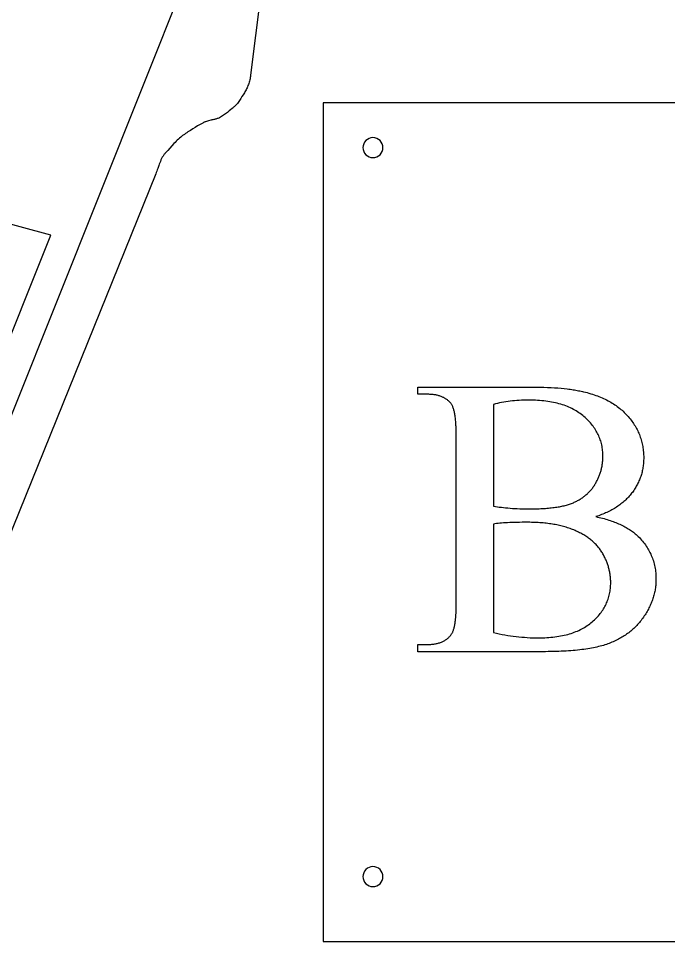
# Model space of a CAD drawing. Extents: x 0 to 152, y -19 to 71.
# Drawn here: x 64.63 to 80.9, y 0 to 23.11 of the extents above; entities that cross this region are included whole.
import ezdxf

# ---------------------------------------------------------------- set-up
doc = ezdxf.new("R2010")
doc.units = 0
doc.layers.get('0').update_dxf_attribs({"linetype": 'CONTINUOUS'})

msp = doc.modelspace()

# ---------------------------------------------------------------- linework, layer by layer
for points in [[(65.438, 17.688), (63.125, 18.312), (63.125, 31.312), (67.562, 31.312), (67.667, 31.04), (67.667, 31.04), (68.367, 31.308), (69.796, 27.572), (69.095, 27.304), (69.095, 27.304), (69.188, 27.062), (69.176, 27.035), (69.176, 27.035), (69.871, 26.757), (60.219, 2.615), (59.523, 2.893), (65.438, 17.687)], [(96, 21), (72.25, 21), (72.25, 0), (96, 0)], [(79.081, 10.637), (79.123, 10.627), (79.165, 10.618), (79.207, 10.608), (79.247, 10.597), (79.287, 10.587), (79.327, 10.576), (79.365, 10.564), (79.403, 10.553), (79.441, 10.54), (79.477, 10.528), (79.513, 10.515), (79.549, 10.502), (79.583, 10.489), (79.617, 10.475), (79.65, 10.461), (79.683, 10.446), (79.715, 10.431), (79.746, 10.416), (79.776, 10.401), (79.806, 10.385), (79.835, 10.369), (79.864, 10.352), (79.892, 10.335), (79.919, 10.318), (79.945, 10.3), (79.971, 10.283), (79.996, 10.264), (80.021, 10.246), (80.044, 10.227), (80.067, 10.207), (80.09, 10.188), (80.112, 10.168), (80.141, 10.139), (80.169, 10.111), (80.196, 10.082), (80.223, 10.052), (80.248, 10.022), (80.273, 9.992), (80.296, 9.962), (80.319, 9.931), (80.341, 9.899), (80.361, 9.867), (80.381, 9.835), (80.4, 9.803), (80.418, 9.77), (80.435, 9.736), (80.452, 9.702), (80.467, 9.668), (80.481, 9.634), (80.495, 9.599), (80.507, 9.563), (80.519, 9.528), (80.529, 9.492), (80.539, 9.455), (80.548, 9.418), (80.556, 9.381), (80.563, 9.343), (80.569, 9.305), (80.574, 9.267), (80.578, 9.228), (80.581, 9.189), (80.584, 9.149), (80.585, 9.109), (80.585, 9.069), (80.585, 9.038), (80.584, 9.007), (80.583, 8.976), (80.581, 8.946), (80.578, 8.915), (80.574, 8.885), (80.57, 8.855), (80.566, 8.824), (80.561, 8.794), (80.555, 8.764), (80.548, 8.734), (80.541, 8.704), (80.534, 8.674), (80.526, 8.645), (80.517, 8.615), (80.507, 8.585), (80.497, 8.556), (80.486, 8.527), (80.475, 8.497), (80.463, 8.468), (80.451, 8.439), (80.438, 8.41), (80.424, 8.381), (80.41, 8.352), (80.395, 8.323), (80.379, 8.294), (80.363, 8.265), (80.346, 8.237), (80.329, 8.208), (80.311, 8.18), (80.292, 8.151), (80.273, 8.123), (80.253, 8.095), (80.233, 8.068), (80.212, 8.041), (80.191, 8.014), (80.169, 7.988), (80.147, 7.962), (80.125, 7.937), (80.102, 7.912), (80.078, 7.888), (80.055, 7.865), (80.03, 7.841), (80.006, 7.819), (79.98, 7.796), (79.955, 7.774), (79.929, 7.753), (79.902, 7.732), (79.875, 7.712), (79.848, 7.692), (79.82, 7.673), (79.791, 7.654), (79.762, 7.635), (79.733, 7.617), (79.703, 7.6), (79.673, 7.583), (79.643, 7.566), (79.611, 7.55), (79.58, 7.534), (79.548, 7.519), (79.515, 7.505), (79.482, 7.491), (79.449, 7.477), (79.415, 7.464), (79.381, 7.451), (79.345, 7.438), (79.308, 7.427), (79.27, 7.415), (79.231, 7.404), (79.191, 7.393), (79.15, 7.383), (79.107, 7.373), (79.063, 7.363), (79.019, 7.354), (78.973, 7.345), (78.926, 7.337), (78.878, 7.329), (78.829, 7.322), (78.778, 7.315), (78.727, 7.308), (78.675, 7.302), (78.621, 7.296), (78.566, 7.29), (78.51, 7.285), (78.453, 7.281), (78.395, 7.276), (78.336, 7.272), (78.275, 7.269), (78.214, 7.266), (78.151, 7.263), (78.087, 7.261), (78.022, 7.259), (77.956, 7.258), (77.889, 7.257), (77.821, 7.256), (77.752, 7.256), (74.625, 7.256), (74.625, 7.437), (74.874, 7.437), (74.9, 7.437), (74.925, 7.438), (74.95, 7.439), (74.974, 7.441), (74.998, 7.443), (75.022, 7.446), (75.045, 7.449), (75.067, 7.453), (75.089, 7.458), (75.111, 7.463), (75.132, 7.468), (75.153, 7.474), (75.173, 7.48), (75.193, 7.487), (75.212, 7.495), (75.231, 7.503), (75.249, 7.511), (75.267, 7.52), (75.285, 7.53), (75.302, 7.54), (75.318, 7.55), (75.334, 7.561), (75.35, 7.573), (75.365, 7.585), (75.38, 7.598), (75.394, 7.611), (75.408, 7.625), (75.421, 7.639), (75.434, 7.653), (75.447, 7.669), (75.459, 7.684), (75.47, 7.701), (75.477, 7.712), (75.484, 7.723), (75.49, 7.736), (75.497, 7.749), (75.503, 7.763), (75.508, 7.778), (75.514, 7.794), (75.519, 7.81), (75.525, 7.827), (75.529, 7.845), (75.534, 7.864), (75.539, 7.883), (75.543, 7.903), (75.547, 7.924), (75.551, 7.946), (75.554, 7.968), (75.558, 7.991), (75.561, 8.015), (75.564, 8.04), (75.567, 8.065), (75.572, 8.118), (75.576, 8.174), (75.579, 8.233), (75.581, 8.295), (75.582, 8.36), (75.583, 8.429), (75.583, 12.708), (75.582, 12.783), (75.58, 12.855), (75.579, 12.89), (75.578, 12.923), (75.576, 12.956), (75.574, 12.988), (75.571, 13.019), (75.569, 13.049), (75.566, 13.078), (75.563, 13.106), (75.559, 13.133), (75.555, 13.16), (75.551, 13.186), (75.547, 13.21), (75.543, 13.234), (75.538, 13.257), (75.533, 13.279), (75.527, 13.3), (75.522, 13.321), (75.516, 13.34), (75.509, 13.358), (75.503, 13.376), (75.496, 13.393), (75.489, 13.409), (75.482, 13.424), (75.474, 13.438), (75.466, 13.451), (75.458, 13.463), (75.45, 13.475), (75.441, 13.485), (75.429, 13.498), (75.416, 13.511), (75.404, 13.524), (75.39, 13.535), (75.377, 13.547), (75.363, 13.558), (75.349, 13.569), (75.334, 13.579), (75.319, 13.589), (75.304, 13.598), (75.288, 13.607), (75.272, 13.616), (75.255, 13.624), (75.239, 13.632), (75.221, 13.639), (75.204, 13.646), (75.186, 13.653), (75.168, 13.659), (75.149, 13.665), (75.13, 13.67), (75.111, 13.675), (75.091, 13.679), (75.071, 13.683), (75.051, 13.687), (75.03, 13.69), (75.009, 13.692), (74.987, 13.695), (74.965, 13.697), (74.943, 13.698), (74.92, 13.699), (74.897, 13.7), (74.874, 13.7), (74.625, 13.7), (74.625, 13.881), (77.488, 13.881), (77.587, 13.88), (77.683, 13.879), (77.777, 13.877), (77.869, 13.873), (77.958, 13.869), (78.044, 13.864), (78.128, 13.858), (78.21, 13.852), (78.289, 13.844), (78.365, 13.835), (78.403, 13.83), (78.44, 13.825), (78.476, 13.82), (78.511, 13.815), (78.546, 13.809), (78.58, 13.803), (78.614, 13.797), (78.647, 13.791), (78.679, 13.785), (78.711, 13.778), (78.742, 13.771), (78.773, 13.764), (78.818, 13.752), (78.863, 13.741), (78.907, 13.728), (78.951, 13.715), (78.993, 13.702), (79.035, 13.688), (79.077, 13.674), (79.118, 13.659), (79.158, 13.643), (79.197, 13.627), (79.236, 13.611), (79.274, 13.594), (79.311, 13.576), (79.348, 13.558), (79.384, 13.539), (79.419, 13.52), (79.454, 13.5), (79.488, 13.48), (79.521, 13.459), (79.553, 13.438), (79.585, 13.416), (79.617, 13.394), (79.647, 13.371), (79.677, 13.347), (79.706, 13.323), (79.735, 13.299), (79.763, 13.274), (79.79, 13.248), (79.816, 13.222), (79.842, 13.195), (79.867, 13.168), (79.892, 13.141), (79.915, 13.113), (79.938, 13.084), (79.961, 13.056), (79.982, 13.027), (80.003, 12.998), (80.023, 12.968), (80.042, 12.939), (80.061, 12.909), (80.078, 12.879), (80.095, 12.848), (80.111, 12.817), (80.127, 12.786), (80.142, 12.755), (80.155, 12.724), (80.169, 12.692), (80.181, 12.66), (80.193, 12.628), (80.204, 12.595), (80.214, 12.562), (80.223, 12.529), (80.232, 12.496), (80.24, 12.462), (80.247, 12.429), (80.253, 12.395), (80.259, 12.36), (80.264, 12.326), (80.268, 12.291), (80.272, 12.255), (80.274, 12.22), (80.276, 12.184), (80.277, 12.148), (80.278, 12.112), (80.277, 12.081), (80.276, 12.05), (80.275, 12.02), (80.273, 11.989), (80.27, 11.959), (80.267, 11.929), (80.263, 11.899), (80.259, 11.87), (80.254, 11.84), (80.248, 11.811), (80.242, 11.782), (80.235, 11.753), (80.228, 11.725), (80.22, 11.696), (80.211, 11.668), (80.202, 11.64), (80.192, 11.612), (80.182, 11.585), (80.171, 11.558), (80.159, 11.53), (80.147, 11.503), (80.134, 11.477), (80.121, 11.45), (80.107, 11.424), (80.093, 11.398), (80.078, 11.372), (80.062, 11.346), (80.046, 11.321), (80.029, 11.295), (80.011, 11.27), (79.993, 11.245), (79.975, 11.221), (79.955, 11.196), (79.936, 11.172), (79.915, 11.149), (79.894, 11.125), (79.873, 11.103), (79.851, 11.08), (79.828, 11.058), (79.805, 11.037), (79.782, 11.015), (79.757, 10.995), (79.732, 10.974), (79.707, 10.954), (79.681, 10.935), (79.654, 10.915), (79.627, 10.896), (79.6, 10.878), (79.572, 10.86), (79.543, 10.842), (79.513, 10.825), (79.483, 10.808), (79.453, 10.792), (79.422, 10.776), (79.39, 10.76), (79.358, 10.745), (79.325, 10.73), (79.292, 10.715), (79.258, 10.701), (79.224, 10.688), (79.189, 10.674), (79.153, 10.661), (79.117, 10.649)], [(76.521, 10.901), (76.567, 10.892), (76.614, 10.885), (76.663, 10.877), (76.714, 10.871), (76.767, 10.865), (76.821, 10.859), (76.876, 10.854), (76.933, 10.849), (76.992, 10.845), (77.052, 10.842), (77.114, 10.839), (77.177, 10.836), (77.242, 10.835), (77.308, 10.833), (77.375, 10.832), (77.444, 10.832), (77.488, 10.832), (77.532, 10.833), (77.575, 10.834), (77.617, 10.835), (77.658, 10.836), (77.699, 10.838), (77.739, 10.84), (77.778, 10.842), (77.817, 10.844), (77.855, 10.847), (77.893, 10.85), (77.929, 10.854), (77.965, 10.858), (78, 10.862), (78.035, 10.866), (78.069, 10.871), (78.102, 10.876), (78.134, 10.881), (78.166, 10.886), (78.197, 10.892), (78.228, 10.898), (78.257, 10.905), (78.286, 10.912), (78.315, 10.919), (78.342, 10.926), (78.369, 10.934), (78.395, 10.942), (78.421, 10.95), (78.446, 10.959), (78.47, 10.967), (78.494, 10.977), (78.516, 10.986), (78.539, 10.996), (78.561, 11.006), (78.582, 11.016), (78.603, 11.027), (78.624, 11.038), (78.645, 11.05), (78.665, 11.061), (78.685, 11.073), (78.705, 11.086), (78.724, 11.098), (78.743, 11.111), (78.762, 11.125), (78.78, 11.138), (78.798, 11.152), (78.816, 11.166), (78.833, 11.181), (78.85, 11.196), (78.867, 11.211), (78.883, 11.227), (78.899, 11.242), (78.915, 11.259), (78.93, 11.275), (78.945, 11.292), (78.96, 11.309), (78.975, 11.326), (78.989, 11.344), (79.002, 11.362), (79.016, 11.381), (79.029, 11.399), (79.042, 11.419), (79.054, 11.438), (79.066, 11.458), (79.078, 11.477), (79.089, 11.497), (79.1, 11.518), (79.111, 11.538), (79.121, 11.558), (79.131, 11.579), (79.14, 11.599), (79.149, 11.62), (79.158, 11.641), (79.166, 11.662), (79.174, 11.683), (79.182, 11.704), (79.189, 11.725), (79.196, 11.747), (79.203, 11.768), (79.209, 11.79), (79.215, 11.812), (79.22, 11.833), (79.225, 11.855), (79.23, 11.877), (79.234, 11.9), (79.238, 11.922), (79.241, 11.944), (79.245, 11.967), (79.247, 11.99), (79.25, 12.012), (79.252, 12.035), (79.254, 12.058), (79.255, 12.081), (79.256, 12.105), (79.256, 12.128), (79.257, 12.151), (79.256, 12.187), (79.255, 12.223), (79.252, 12.259), (79.249, 12.294), (79.245, 12.329), (79.24, 12.363), (79.234, 12.397), (79.227, 12.431), (79.219, 12.465), (79.21, 12.498), (79.201, 12.531), (79.19, 12.563), (79.178, 12.595), (79.166, 12.627), (79.152, 12.659), (79.138, 12.69), (79.123, 12.721), (79.107, 12.751), (79.089, 12.781), (79.071, 12.811), (79.052, 12.841), (79.033, 12.87), (79.012, 12.899), (78.99, 12.927), (78.967, 12.955), (78.944, 12.983), (78.919, 13.011), (78.894, 13.038), (78.867, 13.065), (78.84, 13.091), (78.812, 13.117), (78.783, 13.143), (78.753, 13.168), (78.722, 13.193), (78.69, 13.216), (78.657, 13.239), (78.624, 13.261), (78.59, 13.283), (78.554, 13.303), (78.518, 13.323), (78.482, 13.341), (78.444, 13.36), (78.405, 13.377), (78.366, 13.393), (78.326, 13.409), (78.285, 13.424), (78.243, 13.438), (78.2, 13.451), (78.156, 13.463), (78.112, 13.475), (78.067, 13.486), (78.02, 13.496), (77.973, 13.505), (77.925, 13.513), (77.877, 13.521), (77.827, 13.528), (77.777, 13.534), (77.725, 13.539), (77.673, 13.543), (77.62, 13.547), (77.567, 13.55), (77.512, 13.552), (77.456, 13.553), (77.4, 13.553), (77.339, 13.553), (77.279, 13.552), (77.22, 13.55), (77.162, 13.547), (77.104, 13.543), (77.047, 13.538), (76.991, 13.533), (76.936, 13.527), (76.881, 13.519), (76.827, 13.511), (76.774, 13.503), (76.722, 13.493), (76.671, 13.483), (76.62, 13.471), (76.57, 13.459), (76.521, 13.446)], [(76.521, 7.735), (76.591, 7.719), (76.662, 7.704), (76.733, 7.69), (76.803, 7.677), (76.873, 7.665), (76.944, 7.654), (77.014, 7.645), (77.084, 7.636), (77.154, 7.628), (77.223, 7.621), (77.293, 7.616), (77.362, 7.611), (77.432, 7.607), (77.501, 7.605), (77.57, 7.603), (77.639, 7.603), (77.694, 7.603), (77.748, 7.604), (77.802, 7.606), (77.854, 7.609), (77.905, 7.613), (77.956, 7.617), (78.006, 7.622), (78.055, 7.628), (78.104, 7.634), (78.151, 7.642), (78.198, 7.65), (78.244, 7.659), (78.289, 7.669), (78.333, 7.679), (78.376, 7.69), (78.419, 7.702), (78.46, 7.715), (78.501, 7.729), (78.541, 7.743), (78.581, 7.758), (78.619, 7.774), (78.657, 7.791), (78.694, 7.809), (78.729, 7.827), (78.765, 7.846), (78.799, 7.866), (78.833, 7.886), (78.865, 7.908), (78.897, 7.93), (78.928, 7.953), (78.958, 7.977), (78.988, 8.001), (79.016, 8.026), (79.044, 8.052), (79.071, 8.077), (79.097, 8.104), (79.122, 8.13), (79.146, 8.157), (79.169, 8.184), (79.191, 8.212), (79.212, 8.24), (79.233, 8.268), (79.252, 8.297), (79.271, 8.326), (79.288, 8.356), (79.305, 8.385), (79.321, 8.416), (79.336, 8.446), (79.35, 8.477), (79.363, 8.508), (79.375, 8.54), (79.387, 8.572), (79.397, 8.605), (79.407, 8.637), (79.415, 8.671), (79.423, 8.704), (79.43, 8.738), (79.436, 8.772), (79.441, 8.807), (79.445, 8.842), (79.448, 8.877), (79.45, 8.913), (79.451, 8.949), (79.452, 8.985), (79.452, 9.01), (79.451, 9.034), (79.45, 9.058), (79.449, 9.082), (79.447, 9.105), (79.445, 9.129), (79.442, 9.153), (79.439, 9.177), (79.435, 9.2), (79.431, 9.224), (79.427, 9.247), (79.422, 9.271), (79.417, 9.294), (79.412, 9.318), (79.406, 9.341), (79.399, 9.364), (79.393, 9.387), (79.385, 9.41), (79.378, 9.433), (79.37, 9.456), (79.361, 9.479), (79.353, 9.502), (79.343, 9.525), (79.334, 9.548), (79.324, 9.571), (79.313, 9.593), (79.302, 9.616), (79.291, 9.638), (79.279, 9.661), (79.267, 9.683), (79.255, 9.706), (79.242, 9.728), (79.228, 9.75), (79.215, 9.772), (79.2, 9.794), (79.185, 9.815), (79.17, 9.836), (79.154, 9.856), (79.137, 9.877), (79.12, 9.897), (79.103, 9.917), (79.085, 9.936), (79.066, 9.955), (79.047, 9.974), (79.028, 9.993), (79.008, 10.011), (78.987, 10.029), (78.966, 10.047), (78.944, 10.064), (78.922, 10.081), (78.899, 10.098), (78.876, 10.115), (78.853, 10.131), (78.828, 10.147), (78.804, 10.163), (78.778, 10.178), (78.753, 10.193), (78.726, 10.208), (78.7, 10.222), (78.672, 10.236), (78.644, 10.25), (78.616, 10.264), (78.587, 10.277), (78.558, 10.29), (78.528, 10.303), (78.498, 10.315), (78.467, 10.327), (78.436, 10.338), (78.404, 10.349), (78.372, 10.36), (78.34, 10.37), (78.307, 10.38), (78.274, 10.389), (78.24, 10.398), (78.206, 10.407), (78.171, 10.415), (78.136, 10.423), (78.1, 10.43), (78.064, 10.437), (78.028, 10.444), (77.991, 10.45), (77.954, 10.456), (77.916, 10.461), (77.878, 10.466), (77.839, 10.471), (77.8, 10.475), (77.761, 10.479), (77.721, 10.482), (77.68, 10.485), (77.639, 10.488), (77.598, 10.49), (77.556, 10.492), (77.514, 10.493), (77.472, 10.494), (77.429, 10.495), (77.385, 10.495), (77.311, 10.495), (77.239, 10.495), (77.171, 10.494), (77.104, 10.493), (77.041, 10.491), (76.98, 10.49), (76.923, 10.488), (76.867, 10.485), (76.815, 10.483), (76.765, 10.48), (76.718, 10.476), (76.673, 10.472), (76.631, 10.467), (76.592, 10.462), (76.555, 10.457), (76.521, 10.451)]]:
    msp.add_lwpolyline(points, close=True)
msp.add_lwpolyline([(70.688, 23.688), (70.438, 21.688), (70.433, 21.659), (70.428, 21.629), (70.423, 21.6), (70.416, 21.571), (70.408, 21.542), (70.4, 21.513), (70.391, 21.484), (70.381, 21.456), (70.371, 21.428), (70.36, 21.4), (70.348, 21.373), (70.336, 21.347), (70.323, 21.321), (70.31, 21.297), (70.296, 21.273), (70.281, 21.25), (70.266, 21.226), (70.25, 21.201), (70.22, 21.152), (70.19, 21.102), (70.174, 21.077), (70.158, 21.053), (70.142, 21.028), (70.125, 21.005), (70.107, 20.981), (70.088, 20.959), (70.078, 20.947), (70.068, 20.936), (70.057, 20.926), (70.046, 20.915), (70.035, 20.905), (70.024, 20.895), (70.012, 20.885), (70, 20.875), (69.973, 20.853), (69.938, 20.825), (69.899, 20.793), (69.855, 20.758), (69.832, 20.74), (69.808, 20.722), (69.783, 20.704), (69.758, 20.687), (69.733, 20.67), (69.707, 20.654), (69.682, 20.639), (69.656, 20.625), (69.638, 20.616), (69.62, 20.608), (69.603, 20.601), (69.585, 20.595), (69.568, 20.59), (69.552, 20.585), (69.536, 20.581), (69.521, 20.578), (69.493, 20.572), (69.469, 20.568), (69.45, 20.565), (69.443, 20.564), (69.438, 20.562), (69.387, 20.549), (69.361, 20.541), (69.336, 20.533), (69.311, 20.525), (69.299, 20.52), (69.286, 20.515), (69.274, 20.51), (69.262, 20.504), (69.25, 20.498), (69.238, 20.491), (69.175, 20.455), (69.112, 20.419), (69.05, 20.382), (68.989, 20.345), (68.929, 20.307), (68.899, 20.288), (68.869, 20.269), (68.839, 20.249), (68.809, 20.229), (68.779, 20.208), (68.75, 20.188), (68.735, 20.176), (68.719, 20.165), (68.704, 20.153), (68.689, 20.14), (68.66, 20.115), (68.631, 20.089), (68.602, 20.062), (68.574, 20.034), (68.546, 20.005), (68.519, 19.976), (68.465, 19.918), (68.413, 19.86), (68.362, 19.804), (68.337, 19.776), (68.312, 19.75), (68.3, 19.737), (68.289, 19.723), (68.277, 19.709), (68.266, 19.694), (68.256, 19.679), (68.246, 19.664), (68.236, 19.648), (68.227, 19.633), (68.218, 19.616), (68.21, 19.6), (68.202, 19.583), (68.194, 19.567), (68.178, 19.532), (68.164, 19.498), (68.151, 19.463), (68.138, 19.427), (68.113, 19.356), (68.101, 19.321), (68.088, 19.286), (68.076, 19.252), (68.062, 19.219), (60.438, 0.375)])
for points in [[(73.5, 19.625, 0.414214), (73.75, 19.875, 0.414214), (73.5, 20.125, 0.414214), (73.25, 19.875, 0.414214)], [(73.5, 1.375, 0.414214), (73.75, 1.625, 0.414214), (73.5, 1.875, 0.414214), (73.25, 1.625, 0.414214)]]:
    msp.add_lwpolyline(points, format="xyb", close=True)

doc.saveas('drawing.dxf')
